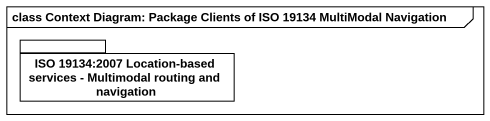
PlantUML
@startuml
mainframe class Context Diagram: Package Clients of ISO 19134 MultiModal Navigation
package "ISO 19134:2007 Location-based services - Multimodal routing and navigation" as ISO_19134_2007_Location {
}
@enduml
